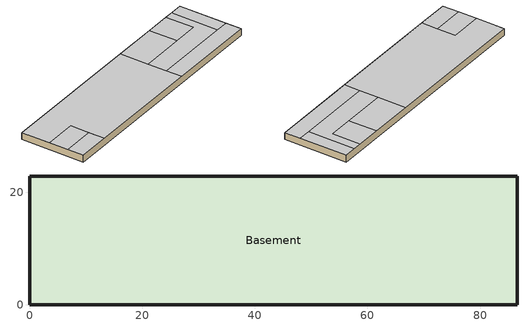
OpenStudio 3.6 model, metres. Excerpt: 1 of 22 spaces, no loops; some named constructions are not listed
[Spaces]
Basement
 floor ground (Basement Floor construction): 86.56,22.86 86.56,0 0,0 0,22.86 z-2.44
 wall ground (Basement Wall C-Factor 6.47 Height 2.44): 0,22.86 0,0 86.56,0 86.56,22.86 0,22.86 z-2.44:0
 ceiling to Retail_1_Flr_1: 11.58,0 11.58,5.79 0,5.79 0,0 z0
 ceiling to Laundry_Flr_1: 86.56,5.79 86.56,22.86 81.99,22.86 81.99,5.79 z0
 ceiling to Lobby_Flr_1: 81.99,5.79 81.99,22.86 78.94,22.86 78.94,12.5 53.95,12.5 53.95,5.79 z0; 53.95,0 53.95,22.86 0,22.86 0,12.5 11.58,12.5 11.58,0 z0
 ceiling to Cafe_Flr_1: 86.56,0 86.56,5.79 53.95,5.79 53.95,0 z0
 ceiling to Mech_Flr_1: 69.8,12.5 69.8,22.86 53.95,22.86 53.95,12.5 z0
 ceiling to Storage_Flr_1: 78.94,12.5 78.94,22.86 69.8,22.86 69.8,12.5 z0
 ceiling to Retail_2_Flr_1: 11.58,5.79 11.58,12.5 0,12.5 0,5.79 z0
[Schedule:Ruleset]
Name | Default Day Schedule | Summer Design Day Schedule | Winter Design Day Schedule
Clothing Schedule | Clothing Schedule Default Winter Clothes
HotelLarge MeetingRoom_Occ_Sch | HotelLarge MeetingRoom_Occ_Sch Default | HotelLarge MeetingRoom_Occ_Sch Summer Design Day | HotelLarge MeetingRoom_Occ_Sch Winter Design Day
HotelLarge Kitchen_Elec_Equip_SCH | HotelLarge Kitchen_Elec_Equip_SCH Default | HotelLarge Kitchen_Elec_Equip_SCH Summer Design Day | HotelLarge Kitchen_Elec_Equip_SCH Winter Design Day
HotelLarge BLDG_OCC_SCH | HotelLarge BLDG_OCC_SCH Default | HotelLarge BLDG_OCC_SCH Summer Design Day | HotelLarge BLDG_OCC_SCH Winter Design Day
HotelLarge BLDG_LIGHT_OFFICE_BSMT_SCH | HotelLarge BLDG_LIGHT_OFFICE_BSMT_SCH Default | HotelLarge BLDG_LIGHT_OFFICE_BSMT_SCH Summer Design Day | HotelLarge BLDG_LIGHT_OFFICE_BSMT_SCH Winter Design Day
HotelLarge BASEMENT_EQUIP_SCH | HotelLarge BASEMENT_EQUIP_SCH Default | HotelLarge BASEMENT_EQUIP_SCH Summer Design Day | HotelLarge BASEMENT_EQUIP_SCH Winter Design Day
HotelLarge BLDG_EQUIP_SCH | HotelLarge BLDG_EQUIP_SCH Default | HotelLarge BLDG_EQUIP_SCH Summer Design Day | HotelLarge BLDG_EQUIP_SCH Winter Design Day
HotelLarge BLDG_LIGHT_CORRIDOR_SCH | HotelLarge BLDG_LIGHT_CORRIDOR_SCH Default | HotelLarge BLDG_LIGHT_CORRIDOR_SCH Summer Design Day | HotelLarge BLDG_LIGHT_CORRIDOR_SCH Winter Design Day
HotelLarge GuestRoom_Occ_Sch | HotelLarge GuestRoom_Occ_Sch Default | HotelLarge GuestRoom_Occ_Sch Summer Design Day | HotelLarge GuestRoom_Occ_Sch Winter Design Day
HotelLarge BLDG_LIGHT_GUESTROOM_SCH | HotelLarge BLDG_LIGHT_GUESTROOM_SCH Default | HotelLarge BLDG_LIGHT_GUESTROOM_SCH Summer Design Day | HotelLarge BLDG_LIGHT_GUESTROOM_SCH Winter Design Day
HotelLarge GuestRoom_Eqp_Sch_Base | HotelLarge GuestRoom_Eqp_Sch_Base Default | HotelLarge GuestRoom_Eqp_Sch_Base Summer Design Day | HotelLarge GuestRoom_Eqp_Sch_Base Winter Design Day
HotelLarge Kitchen_Gas_Equip_SCH | HotelLarge Kitchen_Gas_Equip_SCH Default | HotelLarge Kitchen_Gas_Equip_SCH Summer Design Day | HotelLarge Kitchen_Gas_Equip_SCH Winter Design Day
HotelLarge LaundryRoom_Occ_Sch | HotelLarge LaundryRoom_Occ_Sch Default | HotelLarge LaundryRoom_Occ_Sch Summer Design Day | HotelLarge LaundryRoom_Occ_Sch Winter Design Day
HotelLarge BLDG_LIGHT_STORAGE_SCH | HotelLarge BLDG_LIGHT_STORAGE_SCH Default | HotelLarge BLDG_LIGHT_STORAGE_SCH Summer Design Day | HotelLarge BLDG_LIGHT_STORAGE_SCH Winter Design Day
[Schedule:Day]
Clothing Schedule Default Winter Clothes; HotelLarge MeetingRoom_Occ_Sch Summer Design Day; HotelLarge BLDG_OCC_SCH Summer Design Day; HotelLarge BLDG_LIGHT_OFFICE_BSMT_SCH Summer Design Day; HotelLarge BASEMENT_EQUIP_SCH Summer Design Day; HotelLarge BLDG_EQUIP_SCH Summer Design Day; HotelLarge BLDG_LIGHT_CORRIDOR_SCH Summer Design Day; HotelLarge GuestRoom_Occ_Sch Summer Design Day; HotelLarge BLDG_LIGHT_GUESTROOM_SCH Summer Design Day; HotelLarge GuestRoom_Eqp_Sch_Base Summer Design Day; HotelLarge LaundryRoom_Occ_Sch Summer Design Day; HotelLarge BLDG_LIGHT_STORAGE_SCH Summer Design Day; HotelLarge ALWAYS_ON Default; HotelLarge ALWAYS_ON Winter Design Day; HotelLarge ALWAYS_ON Summer Design Day: 24, 0, 1
Clothing Schedule Summer Clothes: 24, 0, 0.5
Air Velocity Schedule Default: 24, 0, 0.2
Work Efficiency Schedule Default; HotelLarge MeetingRoom_Occ_Sch Winter Design Day; HotelLarge Kitchen_Elec_Equip_SCH Winter Design Day; HotelLarge BLDG_OCC_SCH Winter Design Day; HotelLarge BLDG_LIGHT_OFFICE_BSMT_SCH Winter Design Day; HotelLarge BASEMENT_EQUIP_SCH Winter Design Day; HotelLarge BLDG_EQUIP_SCH Winter Design Day; HotelLarge BLDG_LIGHT_CORRIDOR_SCH Winter Design Day; HotelLarge GuestRoom_Occ_Sch Winter Design Day; HotelLarge BLDG_LIGHT_GUESTROOM_SCH Winter Design Day; HotelLarge GuestRoom_Eqp_Sch_Base Winter Design Day; Always Off Default; Always Off Winter Design Day; Always Off Summer Design Day; HotelLarge Kitchen_Gas_Equip_SCH Winter Design Day; HotelLarge LaundryRoom_Occ_Sch Winter Design Day; HotelLarge BLDG_LIGHT_STORAGE_SCH Winter Design Day: 24, 0, 0
HotelLarge MeetingRoom_Occ_Sch Default; HotelLarge MeetingRoom_Occ_Sch Default|Wkdy Day: 7, 0, 0, 8, 0, 0.05, 10, 0, 0.5, 12, 0, 0.2, 13, 0, 0.05, 15, 0, 0.5, 18, 0, 0.2, 20, 0, 0.05, 24, 0, 0
HotelLarge ACTIVITY_SCH Default; HotelLarge ACTIVITY_SCH Winter Design Day; HotelLarge ACTIVITY_SCH Summer Design Day: 24, 0, 120
HotelLarge Kitchen_Elec_Equip_SCH Default; HotelLarge Kitchen_Elec_Equip_SCH Default|Sun|Wkdy Day: 6, 0, 0.1, 7, 0, 0.25, 24, 0, 0.3
HotelLarge Kitchen_Elec_Equip_SCH Summer Design Day: 24, 0, 0.3
HotelLarge BLDG_OCC_SCH Default: 8, 0, 0.7, 11, 0, 0.5, 13, 0, 0.3, 16, 0, 0.2, 17, 0, 0.3, 19, 0, 0.4, 21, 0, 0.6, 24, 0, 0.8
HotelLarge BLDG_OCC_SCH Sat Day: 6, 0, 0.9, 7, 0, 0.7, 9, 0, 0.5, 17, 0, 0.3, 18, 0, 0.5, 21, 0, 0.6, 24, 0, 0.7
HotelLarge BLDG_OCC_SCH Wkdy Day: 6, 0, 0.9, 7, 0, 0.7, 9, 0, 0.4, 15, 0, 0.2, 16, 0, 0.3, 19, 0, 0.5, 21, 0, 0.7, 22, 0, 0.8, 24, 0, 0.9
HotelLarge BLDG_LIGHT_OFFICE_BSMT_SCH Default; HotelLarge BLDG_LIGHT_CORRIDOR_SCH Default; HotelLarge BLDG_LIGHT_STORAGE_SCH Default: 2, 0, 0.3, 6, 0, 0.2, 7, 0, 0.3, 9, 0, 0.4, 13, 0, 0.3, 18, 0, 0.2, 19, 0, 0.5, 20, 0, 0.7, 21, 0, 0.8, 22, 0, 0.6, 23, 0, 0.5, 24, 0, 0.3
HotelLarge BLDG_LIGHT_OFFICE_BSMT_SCH Sat Day; HotelLarge BLDG_LIGHT_CORRIDOR_SCH Sat Day; HotelLarge BLDG_LIGHT_STORAGE_SCH Sat Day: 2, 0, 0.2, 6, 0, 0.1, 8, 0, 0.3, 10, 0, 0.4, 11, 0, 0.3, 18, 0, 0.25, 19, 0, 0.6, 22, 0, 0.7, 23, 0, 0.6, 24, 0, 0.3
HotelLarge BLDG_LIGHT_OFFICE_BSMT_SCH Wkdy Day; HotelLarge BLDG_LIGHT_CORRIDOR_SCH Wkdy Day; HotelLarge BLDG_LIGHT_STORAGE_SCH Wkdy Day: 1, 0, 0.2, 2, 0, 0.15, 5, 0, 0.1, 6, 0, 0.2, 7, 0, 0.4, 8, 0, 0.5, 10, 0, 0.4, 18, 0, 0.25, 19, 0, 0.6, 20, 0, 0.8, 21, 0, 0.9, 22, 0, 0.8, 23, 0, 0.6, 24, 0, 0.3
HotelLarge BASEMENT_EQUIP_SCH Default; HotelLarge BLDG_EQUIP_SCH Default: 2, 0, 0.4, 6, 0, 0.3, 7, 0, 0.4, 9, 0, 0.5, 13, 0, 0.4, 18, 0, 0.3, 19, 0, 0.6, 20, 0, 0.8, 21, 0, 0.9, 22, 0, 0.7, 23, 0, 0.6, 24, 0, 0.4
HotelLarge BASEMENT_EQUIP_SCH Sat Day; HotelLarge BLDG_EQUIP_SCH Sat Day: 2, 0, 0.3, 6, 0, 0.2, 8, 0, 0.4, 10, 0, 0.5, 11, 0, 0.4, 18, 0, 0.35, 19, 0, 0.7, 22, 0, 0.8, 23, 0, 0.7, 24, 0, 0.4
HotelLarge BASEMENT_EQUIP_SCH Wkdy Day; HotelLarge BLDG_EQUIP_SCH Wkdy Day: 1, 0, 0.3, 2, 0, 0.25, 5, 0, 0.2, 6, 0, 0.3, 7, 0, 0.5, 8, 0, 0.6, 10, 0, 0.5, 18, 0, 0.35, 19, 0, 0.7, 20, 0, 0.9, 21, 0, 0.95, 22, 0, 0.9, 23, 0, 0.7, 24, 0, 0.4
HotelLarge GuestRoom_Occ_Sch Default: 6, 0, 1, 7, 0, 0.77, 9, 0, 0.53, 17, 0, 0.3, 18, 0, 0.53, 19, 0, 0.54, 21, 0, 0.65, 24, 0, 0.77
HotelLarge GuestRoom_Occ_Sch Wkdy Day: 6, 0, 1, 7, 0, 0.77, 9, 0, 0.43, 15, 0, 0.2, 16, 0, 0.31, 19, 0, 0.54, 21, 0, 0.77, 22, 0, 0.89, 24, 0, 1
HotelLarge BLDG_LIGHT_GUESTROOM_SCH Default: 2, 0, 0.26, 6, 0, 0.11, 8, 0, 0.41, 10, 0, 0.56, 11, 0, 0.41, 18, 0, 0.33, 19, 0, 0.85, 22, 0, 1, 23, 0, 0.85, 24, 0, 0.41
HotelLarge BLDG_LIGHT_GUESTROOM_SCH Wkdy Day: 1, 0, 0.22, 2, 0, 0.17, 5, 0, 0.11, 6, 0, 0.22, 7, 0, 0.44, 8, 0, 0.56, 10, 0, 0.44, 18, 0, 0.28, 19, 0, 0.67, 20, 0, 0.89, 21, 0, 1, 22, 0, 0.89, 23, 0, 0.67, 24, 0, 0.33
HotelLarge GuestRoom_Eqp_Sch_Base Default: 6, 0, 0.2, 7, 0, 0.3, 8, 0, 0.62, 9, 0, 0.9, 10, 0, 0.62, 17, 0, 0.29, 18, 0, 0.43, 19, 0, 0.51, 20, 0, 0.49, 21, 0, 0.66, 22, 0, 0.7, 23, 0, 0.35, 24, 0, 0.2
HotelLarge GuestRoom_Eqp_Sch_Base Wkdy Day: 6, 0, 0.2, 7, 0, 0.62, 8, 0, 0.9, 10, 0, 0.43, 17, 0, 0.26, 19, 0, 0.51, 20, 0, 0.49, 21, 0, 0.66, 22, 0, 0.7, 23, 0, 0.35, 24, 0, 0.2
HotelLarge Kitchen_Gas_Equip_SCH Default; HotelLarge Kitchen_Gas_Equip_SCH Default|Sat|Wkdy Day: 5, 0, 0.02, 6, 0, 0.05, 7, 0, 0.1, 8, 0, 0.15, 9, 0, 0.2, 10, 0, 0.15, 13, 0, 0.25, 14, 0, 0.2, 15, 0, 0.15, 16, 0, 0.2, 19, 0, 0.3, 21, 0, 0.2, 22, 0, 0.15, 23, 0, 0.1, 24, 0, 0.05
HotelLarge Kitchen_Gas_Equip_SCH Summer Design Day: 24, 0, 0.25
HotelLarge LaundryRoom_Occ_Sch Default; HotelLarge LaundryRoom_Occ_Sch Default|Wkdy Day: 8, 0, 0, 10, 0, 0.09, 12, 0, 0.18, 13, 0, 0, 16, 0, 0.18, 17, 0, 0.09, 24, 0, 0
[Schedule:Rule] Date Specification Type=DateRange; Start Day=1
Name | Schedule Ruleset | Rule Order | Day Schedule | Start Month | End Month | End Day | Apply Monday | Apply Tuesday | Apply Wednesday | Apply Thursday | Apply Friday | Apply Sunday | Apply Saturday
Schedule Rule 1 | Clothing Schedule | 0 | Clothing Schedule Summer Clothes | 5 | 9 | 30
Schedule Rule 2 | HotelLarge MeetingRoom_Occ_Sch | 0 | HotelLarge MeetingRoom_Occ_Sch Default|Wkdy Day | 1 | 12 | 31 | Yes | Yes | Yes | Yes | Yes
Schedule Rule 5 | HotelLarge Kitchen_Elec_Equip_SCH | 0 | HotelLarge Kitchen_Elec_Equip_SCH Default|Sun|Wkdy Day | 1 | 12 | 31 | Yes | Yes | Yes | Yes | Yes | Yes
Schedule Rule 6 | HotelLarge BLDG_OCC_SCH | 1 | HotelLarge BLDG_OCC_SCH Sat Day | 1 | 12 | 31 |  |  |  |  |  |  | Yes
Schedule Rule 7 | HotelLarge BLDG_OCC_SCH | 0 | HotelLarge BLDG_OCC_SCH Wkdy Day | 1 | 12 | 31 | Yes | Yes | Yes | Yes | Yes
Schedule Rule 8 | HotelLarge BLDG_LIGHT_OFFICE_BSMT_SCH | 1 | HotelLarge BLDG_LIGHT_OFFICE_BSMT_SCH Sat Day | 1 | 12 | 31 |  |  |  |  |  |  | Yes
Schedule Rule 9 | HotelLarge BLDG_LIGHT_OFFICE_BSMT_SCH | 0 | HotelLarge BLDG_LIGHT_OFFICE_BSMT_SCH Wkdy Day | 1 | 12 | 31 | Yes | Yes | Yes | Yes | Yes
Schedule Rule 10 | HotelLarge BASEMENT_EQUIP_SCH | 1 | HotelLarge BASEMENT_EQUIP_SCH Sat Day | 1 | 12 | 31 |  |  |  |  |  |  | Yes
Schedule Rule 11 | HotelLarge BASEMENT_EQUIP_SCH | 0 | HotelLarge BASEMENT_EQUIP_SCH Wkdy Day | 1 | 12 | 31 | Yes | Yes | Yes | Yes | Yes
Schedule Rule 12 | HotelLarge BLDG_EQUIP_SCH | 1 | HotelLarge BLDG_EQUIP_SCH Sat Day | 1 | 12 | 31 |  |  |  |  |  |  | Yes
Schedule Rule 13 | HotelLarge BLDG_EQUIP_SCH | 0 | HotelLarge BLDG_EQUIP_SCH Wkdy Day | 1 | 12 | 31 | Yes | Yes | Yes | Yes | Yes
Schedule Rule 14 | HotelLarge BLDG_LIGHT_CORRIDOR_SCH | 1 | HotelLarge BLDG_LIGHT_CORRIDOR_SCH Sat Day | 1 | 12 | 31 |  |  |  |  |  |  | Yes
Schedule Rule 15 | HotelLarge BLDG_LIGHT_CORRIDOR_SCH | 0 | HotelLarge BLDG_LIGHT_CORRIDOR_SCH Wkdy Day | 1 | 12 | 31 | Yes | Yes | Yes | Yes | Yes
Schedule Rule 16 | HotelLarge GuestRoom_Occ_Sch | 0 | HotelLarge GuestRoom_Occ_Sch Wkdy Day | 1 | 12 | 31 | Yes | Yes | Yes | Yes | Yes
Schedule Rule 17 | HotelLarge BLDG_LIGHT_GUESTROOM_SCH | 0 | HotelLarge BLDG_LIGHT_GUESTROOM_SCH Wkdy Day | 1 | 12 | 31 | Yes | Yes | Yes | Yes | Yes
Schedule Rule 18 | HotelLarge GuestRoom_Eqp_Sch_Base | 0 | HotelLarge GuestRoom_Eqp_Sch_Base Wkdy Day | 1 | 12 | 31 | Yes | Yes | Yes | Yes | Yes
Schedule Rule 19 | HotelLarge Kitchen_Gas_Equip_SCH | 0 | HotelLarge Kitchen_Gas_Equip_SCH Default|Sat|Wkdy Day | 1 | 12 | 31 | Yes | Yes | Yes | Yes | Yes |  | Yes
Schedule Rule 20 | HotelLarge LaundryRoom_Occ_Sch | 0 | HotelLarge LaundryRoom_Occ_Sch Default|Wkdy Day | 1 | 12 | 31 | Yes | Yes | Yes | Yes | Yes
Schedule Rule 21 | HotelLarge BLDG_LIGHT_STORAGE_SCH | 1 | HotelLarge BLDG_LIGHT_STORAGE_SCH Sat Day | 1 | 12 | 31 |  |  |  |  |  |  | Yes
Schedule Rule 22 | HotelLarge BLDG_LIGHT_STORAGE_SCH | 0 | HotelLarge BLDG_LIGHT_STORAGE_SCH Wkdy Day | 1 | 12 | 31 | Yes | Yes | Yes | Yes | Yes
